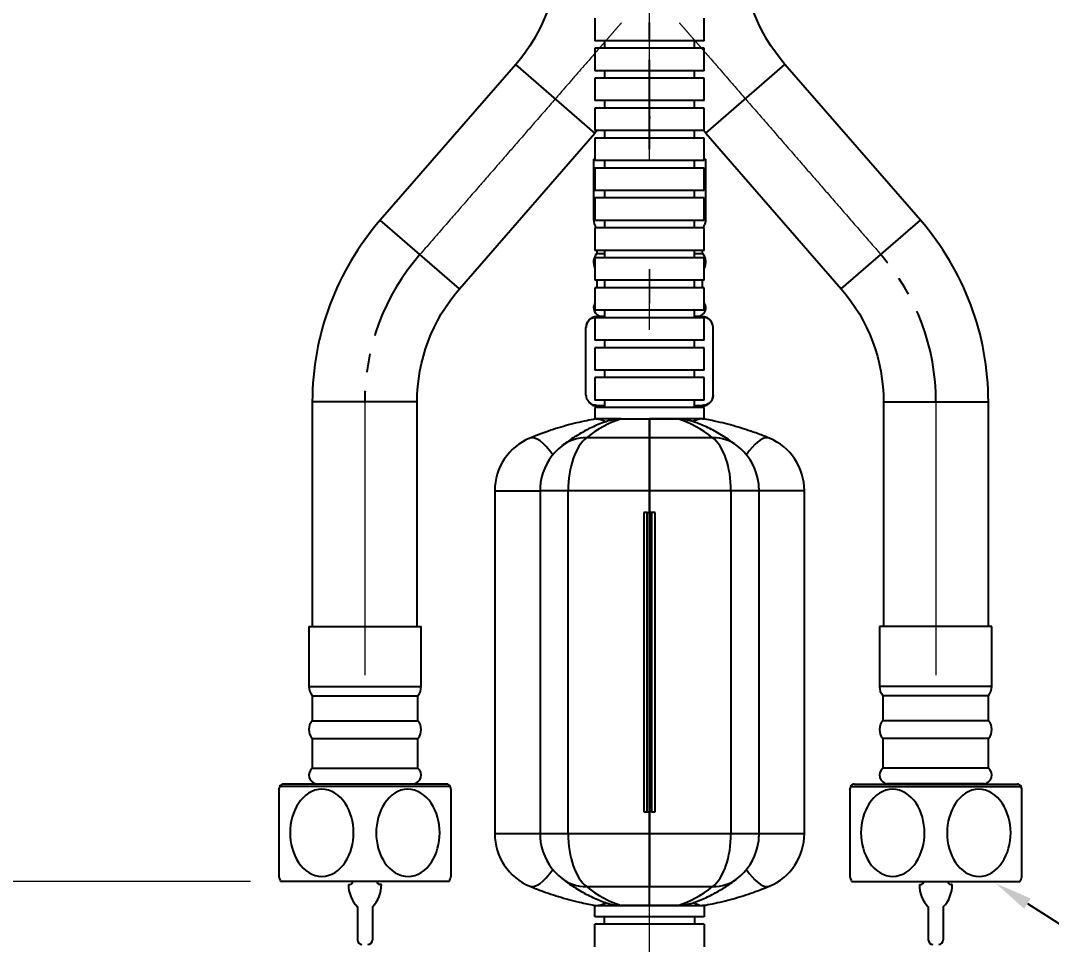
# Model space of a CAD drawing. Extents: x 0 to 1128, y 0 to 827.
# Drawn here: x 636.3 to 773.9, y 110.8 to 234.2 of the extents above; entities that cross this region are included whole.
import ezdxf
from ezdxf import colors
from ezdxf.entities.mleader import LeaderData, LeaderLine
from ezdxf.math import Vec2, Vec3

# ---------------------------------------------------------------- set-up
doc = ezdxf.new("R2010")
doc.units = 0
doc.header["$LTSCALE"] = 10
doc.header["$MEASUREMENT"] = 0
doc.header["$PDMODE"] = 3
doc.header["$PDSIZE"] = -10
for name, pattern in [('CENTER', [2, 1.25, -0.25, 0.25, -0.25]), ('DLK3015-CA1_시공도$0$CENTER', [2, 1.25, -0.25, 0.25, -0.25]), ('DLK3015-CA1_시공도$0$CENTER2', [28.575, 19.05, -3.175, 3.175, -3.175])]:
    doc.linetypes.add(name, pattern=pattern)
doc.layers.get('0').update_dxf_attribs({"linetype": 'CONTINUOUS'})
doc.layers.get('DEFPOINTS').update_dxf_attribs({"linetype": 'CONTINUOUS'})
doc.layers.add('DLK3015-CA1_시공도$0$1', color=7, linetype='CONTINUOUS')
doc.layers.add('DLK3015-CA1_시공도$0$Cneter', color=1, linetype='DLK3015-CA1_시공도$0$CENTER2', lineweight=13)
doc.styles.add('DLK3015-CA1_시공도$0$Daelim Dimension', font='')
doc.styles.add('DLK3015-CA1_시공도$0$STANDARD', font='H2GTRE.TTF')
doc.styles.get('DLK3015-CA1_시공도$0$Daelim Dimension').set_extended_font_data('나눔고딕')
doc.dimstyles.new('DLK3015-CA1_시공도$0$DEFAULT', dxfattribs={"dimscale": 2, "dimtxt": 2, "dimasz": 2, "dimexe": 0, "dimexo": 2, "dimgap": 1, "dimtad": 1, "dimdec": 1, "dimzin": 9, "dimdsep": 46, "dimtxsty": 'DLK3015-CA1_시공도$0$Daelim Dimension', "dimcen": 0.5, "dimclrd": 252, "dimclre": 252, "dimclrt": 3, "dimadec": 1, "dimazin": 0, "dimtfac": 1, "dimtdec": 1, "dimtix": 1, "dimtmove": 0, "dimatfit": 3, "dimfxl": 1, "dimtolj": 1, "dimtzin": 1, "dimlwd": 9, "dimlwe": 9, "dimarcsym": 0})

# ---------------------------------------------------------------- blocks, each defined once
blk = doc.blocks.new('*D3')
at = {"color": 5, "lineweight": 9, "ltscale": 0.5, "transparency": 16777216}
for p, q in [((691.29, 311.97), (418.45, 311.97)), ((418.45, 307.97), (418.45, 123.21)), ((667.03, 119.21), (418.45, 119.21))]:
    blk.add_line(p, q, dxfattribs=at)
at = {"color": 5, "ltscale": 0.5, "transparency": 16777216}
for points in [[(417.78, 307.97), (419.11, 307.97), (418.45, 311.97)], [(417.78, 123.21), (419.11, 123.21), (418.45, 119.21)]]:
    blk.add_solid(points, dxfattribs=at)
at = {"layer": 'DEFPOINTS', "color": 0, "ltscale": 0.5, "transparency": 16777216}
for p in [(695.29, 311.97), (418.45, 119.21), (671.03, 119.21)]:
    blk.add_point(p, dxfattribs=at)
at = {"color": 7, "ltscale": 0.5, "transparency": 16777216, "insert": (411, 215.59), "char_height": 10, "attachment_point": 5, "rotation": 90, "style": 'DLK3015-CA1_시공도$0$Daelim Dimension'}
blk.add_mtext('\\A1;525', dxfattribs=at)

msp = doc.modelspace()

# ---------------------------------------------------------------- linework, layer by layer
at = {"color": 7, "linetype": 'Continuous'}
for p, q in [((680.08, 118.81), (680.28, 118.81)), ((684.48, 118.81), (684.28, 118.81)), ((756.31, 118.81), (756.51, 118.81)), ((760.71, 118.81), (760.51, 118.81)), ((681.28, 115.81), (681.28, 111.41)), ((683.28, 115.81), (683.28, 111.41)), ((757.51, 115.81), (757.51, 111.41)), ((759.51, 115.81), (759.51, 111.41))]:
    msp.add_line(p, q, dxfattribs=at)
for centre, radius, start, end in [((684.43, 118.81), 4.35, 180, 223.6028), ((680.28, 119.21), 0.4, 270, 0), ((680.13, 118.81), 4.35, 316.3972, 0), ((684.28, 119.21), 0.4, 180, 270), ((760.66, 118.81), 4.35, 180, 223.6028), ((756.51, 119.21), 0.4, 270, 0), ((756.36, 118.81), 4.35, 316.3972, 0), ((760.51, 119.21), 0.4, 180, 270), ((681.88, 111.41), 0.6, 180, 270), ((682.68, 111.41), 0.6, 270, 0), ((758.11, 111.41), 0.6, 180, 270), ((758.91, 111.41), 0.6, 270, 0)]:
    msp.add_arc(centre, radius, start, end, dxfattribs=at)
at = {"layer": 'DLK3015-CA1_시공도$0$1', "color": 7, "linetype": 'Continuous'}
for p, q in [((712.99, 234.5), (712.99, 231.5)), ((727.59, 231.5), (727.59, 234.5)), ((727.59, 231.5), (712.99, 231.5)), ((714.29, 231.5), (714.29, 230.5)), ((714.29, 231.5), (714.29, 230.5)), ((726.29, 230.5), (726.29, 231.56)), ((726.29, 230.5), (726.29, 231.5)), ((712.99, 230.5), (712.99, 227.5)), ((727.59, 230.5), (712.99, 230.5)), ((727.59, 227.5), (727.59, 230.5)), ((702.42, 228.34), (684.34, 207.53)), ((712.99, 219.15), (702.42, 228.34)), ((727.59, 227.5), (712.99, 227.5)), ((714.29, 227.5), (714.29, 226.5)), ((714.29, 227.5), (714.29, 226.5)), ((726.29, 226.5), (726.29, 227.5)), ((726.29, 226.5), (726.29, 227.5)), ((727.81, 219.15), (738.37, 228.34)), ((756.46, 207.53), (738.37, 228.34)), ((712.99, 226.5), (712.99, 223.5)), ((727.59, 226.5), (712.99, 226.5)), ((727.59, 223.5), (727.59, 226.5)), ((727.59, 223.5), (712.99, 223.5)), ((714.29, 223.5), (714.29, 222.5)), ((714.29, 223.5), (714.29, 222.5)), ((726.29, 222.5), (726.29, 223.5)), ((726.29, 222.5), (726.29, 223.5)), ((712.99, 222.5), (712.99, 219.5)), ((727.59, 222.5), (712.99, 222.5)), ((727.59, 219.5), (727.59, 222.5)), ((694.9, 198.35), (712.99, 219.15)), ((727.59, 219.5), (712.99, 219.5)), ((714.29, 219.5), (714.29, 218.5)), ((714.29, 219.5), (714.29, 218.5)), ((726.29, 218.5), (726.29, 219.5)), ((726.29, 218.5), (726.29, 219.5)), ((727.81, 219.15), (745.89, 198.35)), ((712.99, 218.5), (712.99, 215.5)), ((727.59, 218.5), (712.99, 218.5)), ((727.59, 215.5), (727.59, 218.5)), ((712.81, 215.68), (712.81, 207.68)), ((712.81, 215.68), (712.99, 215.68)), ((727.59, 215.5), (712.99, 215.5)), ((714.29, 215.5), (714.29, 214.5)), ((726.29, 214.5), (726.29, 215.5)), ((727.59, 215.68), (727.81, 215.68)), ((727.81, 207.68), (727.81, 215.68)), ((712.99, 214.5), (712.99, 211.5)), ((727.59, 214.5), (712.99, 214.5)), ((727.59, 211.5), (727.59, 214.5)), ((727.59, 211.5), (712.99, 211.5)), ((714.29, 211.5), (714.29, 210.5)), ((726.29, 210.5), (726.29, 211.5)), ((712.99, 210.5), (712.99, 207.5)), ((727.59, 210.5), (712.99, 210.5)), ((727.59, 207.5), (727.59, 210.5)), ((694.9, 198.35), (684.34, 207.53)), ((712.81, 207.68), (712.99, 207.68)), ((727.59, 207.5), (712.99, 207.5)), ((712.99, 206.5), (712.99, 203.5)), ((727.59, 206.5), (712.99, 206.5)), ((714.29, 207.5), (714.29, 206.5)), ((726.29, 206.5), (726.29, 207.5)), ((727.59, 207.68), (727.81, 207.68)), ((727.59, 203.5), (727.59, 206.5)), ((745.89, 198.35), (756.46, 207.53)), ((727.59, 203.5), (712.99, 203.5)), ((712.99, 202.5), (712.99, 199.5)), ((727.59, 202.5), (712.99, 202.5)), ((713.25, 203.5), (713.25, 203.1)), ((713.25, 203.1), (714.29, 203.1)), ((714.29, 203.5), (714.29, 202.5)), ((726.29, 202.5), (726.29, 203.5)), ((726.29, 203.1), (727.38, 203.1)), ((727.38, 203.1), (727.38, 203.5)), ((727.59, 199.5), (727.59, 202.5)), ((727.59, 199.5), (712.99, 199.5)), ((712.99, 198.5), (712.99, 195.5)), ((727.59, 198.5), (712.99, 198.5)), ((713.25, 199.5), (713.25, 198.5)), ((714.29, 199.5), (714.29, 198.5)), ((726.29, 198.5), (726.29, 199.5)), ((727.38, 198.5), (727.38, 199.5)), ((727.59, 195.5), (727.59, 198.5)), ((727.59, 195.5), (712.99, 195.5)), ((714.29, 195.5), (714.29, 194.5)), ((726.29, 194.5), (726.29, 195.5)), ((712.99, 194.5), (712.99, 191.5)), ((727.59, 194.5), (712.99, 194.5)), ((714.29, 194.68), (713.29, 194.68)), ((727.29, 194.68), (726.29, 194.68)), ((727.59, 191.5), (727.59, 194.5)), ((711.79, 193.21), (711.82, 193.21)), ((728.77, 184.18), (728.77, 193.21)), ((728.77, 193.21), (728.77, 193.21)), ((727.59, 191.5), (712.99, 191.5)), ((714.29, 191.5), (714.29, 190.5)), ((726.29, 190.5), (726.29, 191.5)), ((712.99, 190.5), (712.99, 187.5)), ((727.59, 190.5), (712.99, 190.5)), ((727.59, 187.5), (727.59, 190.5)), ((727.59, 187.5), (712.99, 187.5)), ((714.29, 187.5), (714.29, 186.5)), ((726.29, 186.5), (726.29, 187.5)), ((712.99, 186.5), (712.99, 183.5)), ((727.59, 186.5), (712.99, 186.5)), ((727.59, 183.5), (727.59, 186.5)), ((675.26, 183.26), (675.26, 153.26)), ((689.26, 183.26), (675.26, 183.26)), ((689.26, 153.26), (689.26, 183.26)), ((711.82, 184.18), (711.79, 184.18)), ((727.59, 183.5), (712.99, 183.5)), ((714.29, 183.5), (714.29, 182.5)), ((726.29, 182.5), (726.29, 183.5)), ((728.77, 184.18), (728.77, 184.18)), ((751.53, 183.26), (751.53, 153.26)), ((751.53, 183.26), (765.53, 183.26)), ((765.53, 153.26), (765.53, 183.26)), ((712.99, 182.5), (712.99, 180.96)), ((727.59, 182.5), (712.99, 182.5)), ((714.29, 182.68), (713.32, 182.68)), ((727.27, 182.68), (726.29, 182.68)), ((727.59, 181), (727.59, 182.5)), ((712.97, 181), (712.99, 181)), ((713.24, 181), (712.99, 181)), ((716.5, 181), (713.24, 181)), ((715.7, 181), (713.24, 181)), ((716.5, 181), (720.29, 181)), ((716.51, 181), (720.29, 181)), ((724.08, 181), (720.29, 181)), ((720.29, 178.48), (720.29, 181)), ((720.29, 181), (720.29, 178.48)), ((720.29, 181), (724.08, 181)), ((726.96, 181), (724.08, 181)), ((727.35, 181), (724.08, 181)), ((727.59, 181), (727.35, 181)), ((727.35, 181), (727.59, 181)), ((720.29, 178.48), (711.87, 178.48)), ((722.22, 178.48), (720.29, 178.48)), ((720.29, 178.48), (720.29, 171.4)), ((720.29, 171.4), (720.29, 178.48)), ((728.72, 178.48), (722.22, 178.48)), ((699.62, 171.4), (699.62, 125.6)), ((699.62, 171.4), (705.67, 171.4)), ((705.67, 171.4), (705.67, 125.6)), ((709.42, 171.4), (705.67, 171.4)), ((709.42, 125.6), (709.42, 171.4)), ((720.29, 171.4), (709.42, 171.4)), ((720.29, 168.5), (720.29, 171.4)), ((720.29, 171.4), (720.29, 168.5)), ((731.16, 171.4), (720.29, 171.4)), ((731.16, 171.4), (731.16, 125.6)), ((734.92, 171.4), (731.16, 171.4)), ((734.92, 125.6), (734.92, 171.4)), ((740.96, 171.4), (734.92, 171.4)), ((740.96, 125.6), (740.96, 171.4)), ((719.54, 168.5), (719.54, 128.5)), ((719.99, 168.5), (719.54, 168.5)), ((719.99, 128.5), (719.99, 168.5)), ((719.99, 168.5), (720.29, 168.5)), ((720.29, 168.5), (720.29, 128.5)), ((720.29, 128.5), (720.29, 168.5)), ((720.59, 168.5), (720.29, 168.5)), ((720.59, 128.5), (720.59, 168.5)), ((721.05, 168.5), (720.59, 168.5)), ((721.05, 128.5), (721.05, 168.5)), ((674.8, 153.26), (674.8, 145.26)), ((674.8, 153.26), (689.8, 153.26)), ((689.8, 145.26), (689.8, 153.26)), ((750.99, 153.26), (750.99, 145.26)), ((765.99, 153.26), (750.99, 153.26)), ((765.99, 145.26), (765.99, 153.26)), ((674.8, 145.26), (689.8, 145.26)), ((765.99, 145.26), (750.99, 145.26)), ((675.24, 144.01), (675.24, 140.68)), ((675.24, 144.01), (689.37, 144.01)), ((689.37, 140.68), (689.37, 144.01)), ((751.42, 144.01), (751.42, 140.68)), ((765.56, 144.01), (751.42, 144.01)), ((765.56, 140.68), (765.56, 144.01)), ((675.24, 140.68), (689.37, 140.68)), ((765.56, 140.68), (751.42, 140.68)), ((675.24, 138.3), (675.24, 134.33)), ((675.24, 138.3), (689.37, 138.3)), ((689.37, 134.33), (689.37, 138.3)), ((751.42, 138.3), (751.42, 134.33)), ((765.56, 138.3), (751.42, 138.3)), ((765.56, 134.33), (765.56, 138.3)), ((675.24, 134.33), (689.37, 134.33)), ((765.56, 134.33), (751.42, 134.33)), ((682.28, 132.21), (671.37, 132.21)), ((675.8, 132.26), (688.8, 132.26)), ((693.19, 132.21), (682.28, 132.21)), ((747.6, 132.21), (758.51, 132.21)), ((764.99, 132.26), (751.99, 132.26)), ((758.51, 132.21), (769.42, 132.21)), ((693.66, 131.88), (670.91, 131.88)), ((747.14, 131.88), (769.89, 131.88)), ((719.54, 128.5), (719.99, 128.5)), ((719.99, 128.5), (720.29, 128.5)), ((720.29, 125.6), (720.29, 128.5)), ((720.59, 128.5), (720.29, 128.5)), ((720.29, 128.5), (720.29, 125.6)), ((720.59, 128.5), (721.05, 128.5)), ((699.62, 125.6), (705.67, 125.6)), ((705.67, 125.6), (709.42, 125.6)), ((709.42, 125.6), (720.29, 125.6)), ((720.29, 125.6), (731.16, 125.6)), ((720.29, 125.6), (720.29, 118.52)), ((720.29, 118.52), (720.29, 125.6)), ((731.16, 125.6), (734.92, 125.6)), ((734.92, 125.6), (740.96, 125.6)), ((682.28, 119.21), (671.03, 119.21)), ((693.53, 119.21), (682.28, 119.21)), ((711.87, 118.52), (720.29, 118.52)), ((720.29, 118.52), (722.22, 118.52)), ((720.29, 116), (720.29, 118.52)), ((720.29, 116), (720.29, 118.52)), ((722.22, 118.52), (728.72, 118.52)), ((747.26, 119.21), (758.51, 119.21)), ((758.51, 119.21), (769.76, 119.21)), ((712.79, 116), (713.24, 116)), ((712.79, 116), (712.97, 116)), ((712.99, 114.5), (712.99, 116.03)), ((713.24, 116), (716.5, 116)), ((713.24, 116), (715.7, 116)), ((716.5, 116), (720.29, 116)), ((720.29, 116), (716.5, 116)), ((724.08, 116), (720.29, 116)), ((720.29, 116), (724.08, 116)), ((724.08, 116), (726.96, 116)), ((724.08, 116), (727.35, 116)), ((727.79, 116), (727.35, 116)), ((727.79, 116), (727.35, 116)), ((727.59, 116), (727.59, 114.5)), ((727.59, 114.5), (712.99, 114.5)), ((714.29, 113.5), (714.29, 114.5)), ((726.29, 114.5), (726.29, 113.5)), ((712.99, 110.5), (712.99, 113.5)), ((727.59, 113.5), (712.99, 113.5)), ((727.59, 113.5), (727.59, 110.5))]:
    msp.add_line(p, q, dxfattribs=at)
at = {"layer": 'DLK3015-CA1_시공도$0$1', "color": 7, "linetype": 'Continuous', "extrusion": (0, 0, -1)}
for centre, start, end in [((-685.06, 243.43), 180, 221), ((-755.73, 243.43), 319, 0), ((-712.26, 183.26), 0, 41), ((-728.53, 183.26), 139, 180)]:
    msp.add_arc(centre, 23, start, end, dxfattribs=at)
at = {"layer": 'DLK3015-CA1_시공도$0$1', "color": 7, "linetype": 'Continuous'}
for centre, radius, start, end in [((685.06, 243.43), 37, 319, 319.7052), ((755.73, 243.43), 37, 220.2948, 221), ((712.26, 183.26), 37, 139, 180), ((714.81, 207.68), 2, 180, 216.3796), ((725.81, 207.68), 2, 323.6204, 0), ((728.53, 183.26), 37, 0, 41), ((714.66, 201.91), 1.85, 139.994, 205.4628), ((725.96, 201.91), 1.85, 331.7788, 40.006), ((713.99, 195.84), 1.17, 147.8506, 261.5151), ((726.64, 195.84), 1.17, 278.4849, 35.6731), ((713.29, 193.21), 1.47, 90, 144.5708), ((727.29, 193.21), 1.47, 39.6428, 90), ((727.29, 193.21), 1.47, 35.4292, 90), ((713.29, 193.21), 1.47, 159.9499, 180), ((727.29, 193.21), 1.47, 7.9035, 23.657), ((713.32, 184.18), 1.5, 180, 181.751), ((713.32, 184.18), 1.5, 219.302, 270), ((727.27, 184.18), 1.5, 270, 324.6577), ((727.27, 184.18), 1.5, 339.9657, 349.9438), ((707.22, 171.4), 7.6, 112.5536, 180), ((733.36, 171.4), 7.6, 0, 67.4464), ((713.27, 171.4), 7.6, 127.6874, 166.5086), ((727.32, 171.4), 7.6, 13.4914, 52.3126), ((676.8, 145.26), 2, 180, 218.4508), ((687.8, 145.26), 2, 321.5492, 0), ((752.99, 145.26), 2, 180, 218.4508), ((763.99, 145.26), 2, 321.5492, 0), ((676.65, 139.49), 1.85, 139.994, 220.006), ((687.95, 139.49), 1.85, 319.994, 40.006), ((752.84, 139.49), 1.85, 139.994, 220.006), ((764.14, 139.49), 1.85, 319.994, 40.006), ((675.98, 133.42), 1.17, 129.0931, 261.5151), ((688.63, 133.42), 1.17, 278.4849, 50.9069), ((752.16, 133.42), 1.17, 129.0931, 261.5151), ((764.82, 133.42), 1.17, 278.4849, 50.9069), ((671.37, 131.71), 0.5, 90, 159.3657), ((693.19, 131.71), 0.5, 20.6343, 90), ((747.6, 131.71), 0.5, 90, 159.3657), ((769.42, 131.71), 0.5, 20.6343, 90), ((687.31, 125.71), 17.53, 159.3657, 160.6857), ((677.26, 125.71), 17.53, 19.3096, 20.6343), ((763.54, 125.71), 17.53, 159.3657, 160.6857), ((753.49, 125.71), 17.53, 19.3096, 20.6343), ((707.22, 125.6), 7.6, 180, 247.4464), ((733.36, 125.6), 7.6, 292.5536, 0), ((713.27, 125.6), 7.6, 193.4914, 232.3126), ((727.32, 125.6), 7.6, 307.6874, 346.5086), ((687.31, 125.71), 17.53, 199.4422, 201.7699), ((677.26, 125.71), 17.53, 338.2301, 340.5504), ((763.54, 125.71), 17.53, 199.4422, 201.7699), ((753.49, 125.71), 17.53, 338.2301, 340.5504)]:
    msp.add_arc(centre, radius, start, end, dxfattribs=at)
at = {"layer": 'DLK3015-CA1_시공도$0$1', "color": 1, "linetype": 'CENTER'}
for centre, start, end in [((712.26, 183.26), 139, 180), ((728.53, 183.26), 0, 41)]:
    msp.add_arc(centre, 30, start, end, dxfattribs=at)
at = {"layer": 'DLK3015-CA1_시공도$0$1', "color": 7, "linetype": 'Continuous'}
for centre, major_axis, ratio, start_param, end_param in [((720.29, 135.81), (0, -45.81), 0.505573, 3.306063, 3.513943), ((720.29, 135.81), (0, -45.81), 0.505573, 2.769242, 2.977122), ((707.22, 171.4), (-2.91, 7.02), 0.316701, 5.324714, 6.283178), ((713.27, 171.4), (-4.65, 6.01), 0.803666, 5.727568, 6.28318), ((713.27, 171.4), (0, 7.6), 0.505573, 0.372351, 1.570796), ((727.32, 171.4), (-4.65, -6.01), 0.803666, 3.141597, 3.69721), ((727.32, 171.4), (0, 7.6), 0.505573, 4.712389, 5.910834), ((733.36, 171.4), (-2.91, -7.02), 0.316701, 3.272372, 4.100076), ((733.36, 171.4), (-2.91, -7.02), 0.316701, 3.141588, 3.272372), ((710.24, 171.4), (0, 5.95), 0.7688, 1.268286, 1.570796), ((730.34, 171.4), (0, 5.95), 0.7688, 4.712389, 5.014896), ((710.24, 125.6), (0, -5.95), 0.7688, 4.712389, 5.014887), ((713.27, 125.6), (0, -7.6), 0.505573, 4.712389, 5.910834), ((727.32, 125.6), (0, -7.6), 0.505573, 0.372353, 1.570796), ((730.34, 125.6), (0, 5.95), 0.7688, 4.409889, 4.712389), ((707.22, 125.6), (2.91, 7.02), 0.316701, 3.1416, 4.100062), ((733.36, 125.6), (2.91, -7.02), 0.316701, 5.324702, 6.152406), ((713.27, 125.6), (4.65, 6.01), 0.803666, 3.141598, 3.69721), ((720.29, 161.19), (0, -45.81), 0.505573, 5.910834, 6.118715), ((720.29, 161.19), (0, -45.81), 0.505573, 0.16447, 0.372351), ((727.32, 125.6), (4.65, -6.01), 0.803666, 5.727568, 6.283181), ((733.36, 125.6), (2.91, -7.02), 0.316701, 6.152406, 6.28319)]:
    msp.add_ellipse(centre, major_axis=major_axis, ratio=ratio, start_param=start_param, end_param=end_param, dxfattribs=at)
at = {"layer": 'DLK3015-CA1_시공도$0$1', "color": 18, "linetype": 'DLK3015-CA1_시공도$0$CENTER'}
msp.add_open_spline([(720.29, 217), (720.29, 222), (720.29, 284.48)], degree=1, knots=[0, 0, 0.074101, 1, 1], dxfattribs=at)
at = {"layer": 'DLK3015-CA1_시공도$0$1', "color": 7, "linetype": 'Continuous'}
for points, knots in [([(711.82, 193.21), (711.82, 193.62), (711.99, 193.94), (712.34, 194.32), (712.54, 194.42), (713.12, 194.62), (713.52, 194.64), (714.04, 194.64), (714.17, 194.64), (714.29, 194.63)], [0, 0, 0, 0, 0.125, 0.125, 0.25, 0.25, 0.5, 0.5, 0.5780611, 0.5780611, 0.5780611, 0.5780611]), ([(728.77, 193.21), (728.77, 193.62), (728.6, 193.94), (728.24, 194.32), (728.05, 194.42), (727.46, 194.62), (727.06, 194.64), (726.54, 194.64), (726.42, 194.64), (726.29, 194.63)], [0, 0, 0, 0, 0.125, 0.125, 0.25, 0.25, 0.5, 0.5, 0.5780611, 0.5780611, 0.5780611, 0.5780611]), ([(714.29, 182.74), (714.17, 182.73), (714.04, 182.73), (713.52, 182.73), (713.12, 182.75), (712.53, 182.96), (712.33, 183.07), (711.99, 183.46), (711.82, 183.78), (711.82, 184.18)], [0.4211246, 0.4211246, 0.4211246, 0.4211246, 0.5, 0.5, 0.75, 0.75, 0.875, 0.875, 1, 1, 1, 1]), ([(728.77, 184.18), (728.77, 183.77), (728.6, 183.45), (728.25, 183.07), (728.05, 182.96), (727.46, 182.75), (727.06, 182.73), (726.54, 182.73), (726.42, 182.73), (726.29, 182.74)], [0, 0, 0, 0, 0.125, 0.125, 0.25, 0.25, 0.5, 0.5, 0.5781143, 0.5781143, 0.5781143, 0.5781143]), ([(713.11, 180.98), (712.7, 180.91), (711.37, 180.66), (709.14, 180.12), (706.59, 179.32), (704.98, 178.7), (704.25, 178.39)], [0, 0, 0, 0, 0.133544, 0.439612, 0.745762, 1, 1, 1, 1]), ([(715.07, 180.82), (714.67, 180.69), (713.68, 180.35), (712.14, 179.67), (710.47, 178.73), (709.3, 177.93), (708.68, 177.46), (708.58, 177.38)], [0, 0, 0, 0, 0.17281, 0.428745, 0.688425, 0.950135, 1, 1, 1, 1]), ([(732, 177.38), (731.67, 177.64), (730.77, 178.3), (729.25, 179.25), (727.49, 180.12), (726.23, 180.59), (725.59, 180.8), (725.51, 180.82)], [0, 0, 0, 0, 0.167849, 0.448748, 0.723467, 0.968195, 1, 1, 1, 1]), ([(736.33, 178.39), (735.83, 178.6), (734.43, 179.15), (732.12, 179.92), (729.67, 180.57), (728.11, 180.87), (727.48, 180.98)], [0, 0, 0, 0, 0.177853, 0.484581, 0.791187, 1, 1, 1, 1]), ([(670.78, 131.54), (670.78, 131.55), (670.78, 130.77), (670.78, 128.53), (670.78, 127.11), (670.78, 124.31), (670.78, 122.89), (670.78, 120.66), (670.78, 119.87), (670.78, 119.87)], [0, 0, 0, 0, 0.249926, 0.249926, 0.499951, 0.499951, 0.749975, 0.749975, 1, 1, 1, 1]), ([(672.73, 123.14), (672.26, 124.45), (672.17, 125.9), (672.73, 128.64), (673.38, 129.91), (675.38, 131.54), (676.72, 131.76), (678.98, 130.73), (679.86, 129.58), (680.8, 126.99), (680.9, 125.51), (680.34, 122.79), (679.68, 121.5), (677.69, 119.88), (676.35, 119.65), (674.07, 120.69), (673.2, 121.83), (672.73, 123.14)], [0, 0, 0, 0, 0.125, 0.125, 0.25, 0.25, 0.375, 0.375, 0.5, 0.5, 0.625, 0.625, 0.75, 0.75, 0.875, 0.875, 1, 1, 1, 1]), ([(691.84, 123.14), (691.37, 121.83), (690.51, 120.71), (688.26, 119.65), (686.92, 119.85), (684.9, 121.47), (684.23, 122.76), (683.67, 125.48), (683.76, 126.97), (684.68, 129.54), (685.55, 130.7), (687.79, 131.76), (689.15, 131.55), (691.16, 129.95), (691.83, 128.66), (692.4, 125.9), (692.31, 124.45), (691.84, 123.14)], [0, 0, 0, 0, 0.125, 0.125, 0.25, 0.25, 0.375, 0.375, 0.5, 0.5, 0.625, 0.625, 0.75, 0.75, 0.875, 0.875, 1, 1, 1, 1]), ([(693.78, 119.87), (693.78, 119.87), (693.78, 120.65), (693.78, 122.88), (693.78, 124.29), (693.78, 127.11), (693.78, 128.52), (693.78, 130.74), (693.78, 131.53), (693.78, 131.54), (693.78, 131.54), (693.78, 131.54)], [0, 0, 0, 0, 0.24996, 0.24996, 0.499921, 0.499921, 0.749881, 0.749881, 0.999842, 0.999842, 1, 1, 1, 1]), ([(747.01, 131.54), (747.01, 131.55), (747.01, 130.77), (747.01, 128.53), (747.01, 127.11), (747.01, 124.31), (747.01, 122.89), (747.01, 120.66), (747.01, 119.87), (747.01, 119.87)], [0, 0, 0, 0, 0.249926, 0.249926, 0.499951, 0.499951, 0.749975, 0.749975, 1, 1, 1, 1]), ([(748.96, 123.14), (748.49, 124.45), (748.4, 125.9), (748.95, 128.64), (749.61, 129.91), (751.61, 131.54), (752.95, 131.76), (755.21, 130.73), (756.09, 129.58), (757.03, 126.99), (757.13, 125.51), (756.57, 122.79), (755.91, 121.5), (753.92, 119.88), (752.58, 119.65), (750.29, 120.69), (749.42, 121.83), (748.96, 123.14)], [0, 0, 0, 0, 0.125, 0.125, 0.25, 0.25, 0.375, 0.375, 0.5, 0.5, 0.625, 0.625, 0.75, 0.75, 0.875, 0.875, 1, 1, 1, 1]), ([(768.07, 123.14), (767.6, 121.83), (766.74, 120.71), (764.49, 119.65), (763.15, 119.85), (761.13, 121.47), (760.46, 122.76), (759.9, 125.48), (759.99, 126.97), (760.91, 129.54), (761.78, 130.7), (764.02, 131.76), (765.38, 131.55), (767.38, 129.95), (768.06, 128.66), (768.63, 125.9), (768.54, 124.45), (768.07, 123.14)], [0, 0, 0, 0, 0.125, 0.125, 0.25, 0.25, 0.375, 0.375, 0.5, 0.5, 0.625, 0.625, 0.75, 0.75, 0.875, 0.875, 1, 1, 1, 1]), ([(770.01, 119.87), (770.01, 119.87), (770.01, 120.65), (770.01, 122.88), (770.01, 124.29), (770.01, 127.11), (770.01, 128.52), (770.01, 130.74), (770.01, 131.53), (770.01, 131.54), (770.01, 131.54), (770.01, 131.54)], [0, 0, 0, 0, 0.24996, 0.24996, 0.499921, 0.499921, 0.749881, 0.749881, 0.999842, 0.999842, 1, 1, 1, 1]), ([(704.25, 118.6), (704.76, 118.39), (706.15, 117.84), (708.47, 117.07), (710.92, 116.43), (712.47, 116.12), (713.11, 116.02)], [0, 0, 0, 0, 0.177854, 0.484582, 0.791188, 1, 1, 1, 1]), ([(708.58, 119.61), (708.92, 119.35), (709.82, 118.69), (711.33, 117.75), (713.09, 116.88), (714.36, 116.4), (715, 116.2), (715.07, 116.17)], [0, 0, 0, 0, 0.167849, 0.448748, 0.723467, 0.968195, 1, 1, 1, 1]), ([(725.51, 116.17), (725.92, 116.3), (726.91, 116.64), (728.45, 117.32), (730.12, 118.26), (731.29, 119.06), (731.9, 119.53), (732, 119.61)], [0, 0, 0, 0, 0.17281, 0.428745, 0.688425, 0.950135, 1, 1, 1, 1]), ([(727.48, 116.01), (727.89, 116.08), (729.21, 116.33), (731.45, 116.87), (733.99, 117.68), (735.61, 118.3), (736.33, 118.6)], [0, 0, 0, 0, 0.133545, 0.439613, 0.745763, 1, 1, 1, 1])]:
    msp.add_open_spline(points, degree=3, knots=knots, dxfattribs=at)
for points, degree in [([(711.79, 184.18), (711.79, 193.21)], 1), ([(728.77, 193.21), (728.77, 193.28), (728.76, 193.35), (728.75, 193.41)], 3), ([(728.74, 183.91), (728.76, 184), (728.77, 184.09), (728.77, 184.18)], 3), ([(713.1, 180.99), (713.14, 180.99), (713.19, 181), (713.24, 181)], 3), ([(713.24, 181), (713.2, 181), (713.16, 181), (713.12, 180.99)], 3), ([(713.24, 181), (713.54, 181), (713.98, 180.87), (714.53, 180.62)], 3), ([(714.92, 180.77), (715.38, 180.92), (715.91, 181), (716.5, 181)], 3), ([(715.7, 180.94), (715.42, 180.91), (715.16, 180.85), (714.92, 180.77)], 3), ([(716.51, 181), (716.24, 181), (715.97, 180.98), (715.7, 180.95)], 3), ([(725.66, 180.77), (725.2, 180.92), (724.67, 181), (724.08, 181)], 3), ([(724.08, 181), (724.67, 181), (725.2, 180.92), (725.66, 180.77)], 3), ([(726.96, 180.94), (726.71, 180.89), (726.4, 180.77), (726.06, 180.62)], 3), ([(727.35, 181), (727.22, 181), (727.09, 180.98), (726.95, 180.95)], 3), ([(727.49, 180.99), (727.44, 180.99), (727.4, 181), (727.35, 181)], 3), ([(727.35, 181), (727.4, 181), (727.44, 180.99), (727.49, 180.99)], 3), ([(713.1, 116.01), (713.14, 116), (713.19, 116), (713.24, 116)], 3), ([(713.12, 116), (713.16, 116), (713.2, 115.99), (713.24, 116)], 3), ([(713.24, 116), (713.54, 116), (713.98, 116.13), (714.53, 116.37)], 3), ([(714.92, 116.22), (715.38, 116.07), (715.91, 116), (716.5, 116)], 3), ([(715.7, 116.05), (715.97, 116.01), (716.23, 115.99), (716.5, 116)], 3), ([(725.66, 116.22), (725.2, 116.07), (724.67, 116), (724.08, 116)], 3), ([(726.96, 116.05), (726.71, 116.11), (726.4, 116.22), (726.06, 116.37)], 3), ([(726.95, 116.05), (727.09, 116.01), (727.22, 115.99), (727.35, 116)], 3), ([(727.49, 116.01), (727.44, 116), (727.4, 116), (727.35, 116)], 3), ([(727.35, 116), (727.4, 116), (727.44, 116), (727.49, 116.01)], 3)]:
    msp.add_open_spline(points, degree=degree, dxfattribs=at)
at = {"layer": 'DLK3015-CA1_시공도$0$Cneter', "lineweight": 5, "ltscale": 0.5}
for points, knots in [([(720.29, 81.77), (720.29, 186.67), (720.29, 290.6)], [0, 0, 0.030501, 1, 1]), ([(716.52, 233.88), (713.24, 230.11), (689.61, 202.93)], [0, 0, 0.09186, 0.753546, 0.753546]), ([(724.28, 233.88), (727.56, 230.11), (751.18, 202.93)], [0, 0, 0.09186, 0.753496, 0.753496])]:
    msp.add_open_spline(points, degree=1, knots=knots, dxfattribs=at)
for points in [[(682.26, 183.27), (682.26, 146.76)], [(758.53, 183.26), (758.53, 146.76)]]:
    msp.add_open_spline(points, degree=1, dxfattribs=at)

# ---------------------------------------------------------------- dimensions: what is measured, and where the dimension line sits
at = {"color": 5, "ltscale": 0.5}
dim = msp.add_linear_dim(base=(418.45, 119.21), p1=(695.29, 311.97), p2=(671.03, 119.21), angle=90, text='525', dimstyle='DLK3015-CA1_시공도$0$DEFAULT', override={"dimtxt": 5, "dimdec": 0, "dimclrd": 5, "dimclre": 5, "dimclrt": 7}, dxfattribs=at)
dim.commit()
dim.dimension.update_dxf_attribs({"geometry": '*D3', "text_midpoint": (411, 215.59)})

# ---------------------------------------------------------------- leaders
at = {"ltscale": 0.5}
ml = msp.add_multileader_mtext('Standard', dxfattribs=at)
ml.set_content('{\\f나눔고딕|b0|i0|c129|p50;G1/2-14TH}', color=256, style='DLK3015-CA1_시공도$0$STANDARD')
ml.set_leader_properties(color=5)
ml.build(insert=Vec2(0, 0))
ml.multileader.update_dxf_attribs({"text_left_attachment_type": 6, "text_right_attachment_type": 6, "dogleg_length": 0.36, "arrow_head_size": 5})
ctx = ml.context
ctx.base_point, ctx.char_height, ctx.arrow_head_size, ctx.landing_gap_size, ctx.plane_origin = Vec3(794.05, 101.61), 10, 5, 0.09, Vec3(766.53, 118.95)
ctx.left_attachment, ctx.right_attachment = 6, 6
notes = []
notes.append((ctx, [(0, (1, 1, 0), (793.69, 101.61), (1, 0), 0.36, [(0, [(766.53, 118.95)], 0, [])])]))
ctx.mtext.insert, ctx.mtext.flow_direction = Vec3(794.14, 113.61), 5
for ctx, leaders in notes:
    for number, flags, end, landing, length, lines in leaders:
        leader = LeaderData()
        leader.index, (leader.has_last_leader_line, leader.has_dogleg_vector, leader.attachment_direction) = number, flags
        leader.last_leader_point, leader.dogleg_vector, leader.dogleg_length = Vec3(end), Vec3(landing), length
        for number, points, colour, breaks in lines:
            line = LeaderLine()
            line.index, line.vertices, line.color, line.breaks = number, Vec3.list(points), colors.encode_raw_color(colour), breaks
            leader.lines.append(line)
        ctx.leaders.append(leader)

doc.saveas('drawing.dxf')
